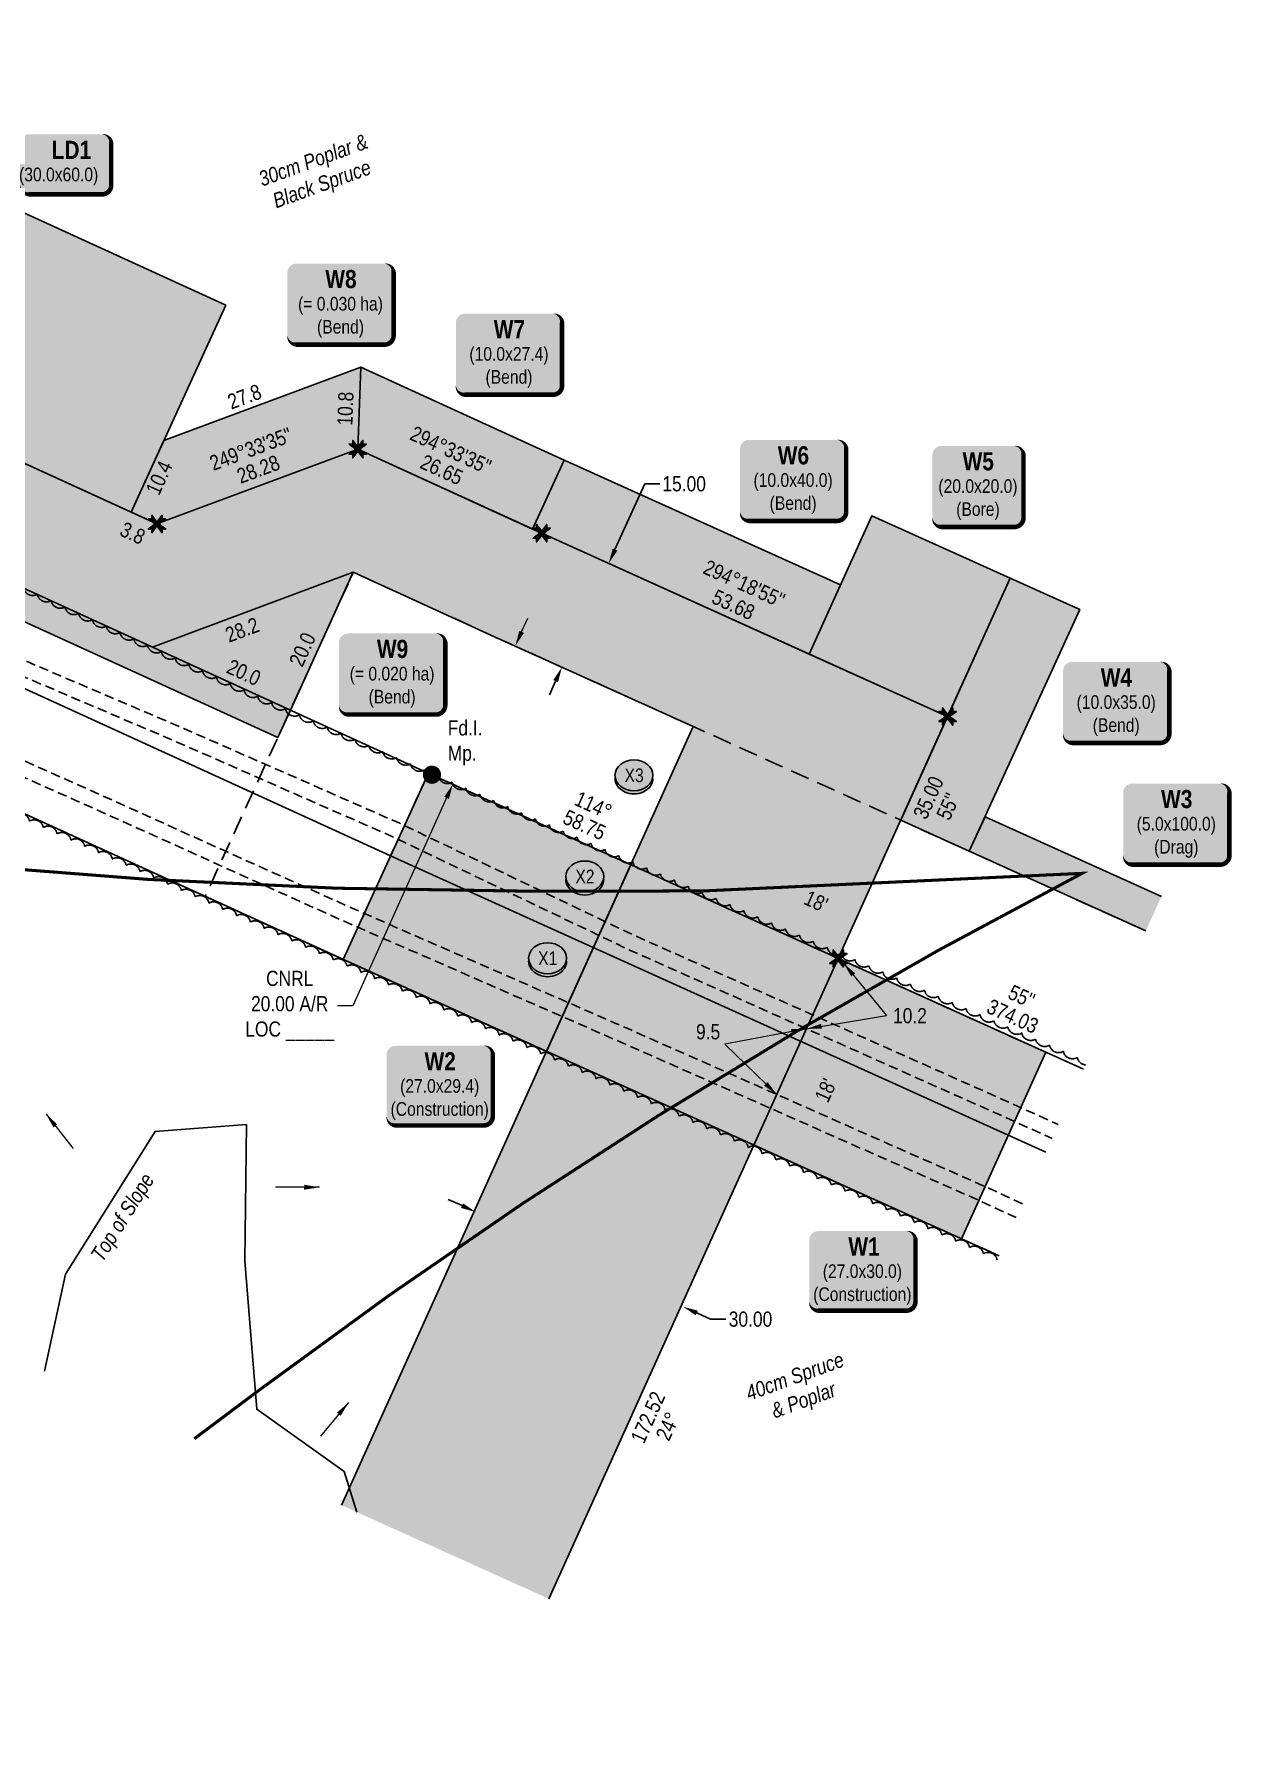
# Model space of a CAD drawing. Extents: x 333858 to 342713, y 6154085 to 6163590.
# Drawn here: x 336603 to 337392, y 6154142 to 6155271 of the extents above; entities that cross this region are included whole.
import ezdxf
from ezdxf.enums import TextEntityAlignment as Align

# ---------------------------------------------------------------- set-up
doc = ezdxf.new("R2010")
doc.units = 0
doc.header["$LTSCALE"] = 5
doc.header["$PDSIZE"] = 0.5
for name, pattern in [('0', [1, 1, 0]), ('DASHDOT2', [12.7, 6.35, -3.175, 0, -3.175]), ('foc-ACCESSROAD', [3.75, 2.5, -1.25]), ('UG_PIPE', [1.875, 1.25, -0.625])]:
    doc.linetypes.add(name, pattern=pattern)
doc.layers.get('Defpoints').update_dxf_attribs({"color": 9})
for name, color, linetype in [('AS-PIPE-UG', 44, 'UG_PIPE'), ('AS-WILDLIFE', 131, 'DASHDOT2'), ('C-AR', 13, 'foc-ACCESSROAD'), ('C-WS', 13, 'foc-ACCESSROAD'), ('F-RW', 190, 'Continuous'), ('L-BD', 7, 'Continuous'), ('L-BD1', 253, 'Continuous'), ('L-MON', 1, 'Continuous'), ('P-CROSSINGS', 250, 'Continuous'), ('P-PROPOSED', 10, 'Continuous'), ('P-PROPOSED-H', 21, 'Continuous'), ('P-TEMP-BLOCKS', 250, 'Continuous'), ('P-TEMP-BLUE', 146, 'Continuous'), ('P-TEMP-BLUE-T', 146, 'Continuous'), ('P-TXT', 4, 'Continuous'), ('P-WORKAREA', 113, 'Continuous'), ('P-WORKAREA-H', 111, 'Continuous'), ('T-BUSH', 110, '0'), ('T-BUSH-T', 110, 'Continuous'), ('T-SLOPE', 48, 'Continuous')]:
    doc.layers.add(name, color=color, linetype=linetype)
for name, color, linetype, lineweight in [('C-AR-T', 13, 'Continuous', 9), ('T-TEXT', 48, 'Continuous', 18), ('T-TIE-T', 201, 'Continuous', 18)]:
    doc.layers.add(name, color=color, linetype=linetype, lineweight=lineweight)
doc.layers.add('P-TEMP-BLUE-H', color=7, linetype='Continuous', true_color=0x99e6ff)
doc.styles.add('80', font='ARIALN.TTF', dxfattribs={"height": 10})
doc.styles.add('80CG', font='ARIALN.TTF', dxfattribs={"height": 10})
doc.styles.add('80L', font='ARIALN.TTF', dxfattribs={"height": 10})
doc.styles.add('80LS', font='ARIALNI.TTF', dxfattribs={"height": 10})
doc.styles.add('BOLD', font='ARIALNB.TTF')
doc.styles.add('Crossing', font='ARIALN.TTF', dxfattribs={"height": 10})
doc.styles.get("Standard").update_dxf_attribs({"font": 'ARIALN.TTF'})
doc.dimstyles.new('Compass 5 000', dxfattribs={"dimscale": 5, "dimtxt": 9, "dimasz": 2, "dimexe": 0.2, "dimexo": 0.0625, "dimgap": 0.5, "dimtad": 0, "dimtih": 1, "dimtoh": 1, "dimzin": 0, "dimdsep": 46, "dimtxsty": '80CG', "dimcen": 0.1, "dimse1": 1, "dimse2": 1, "dimclrd": 256, "dimclrt": 256, "dimaunit": 1, "dimadec": 4, "dimazin": 0, "dimtfac": 0.06, "dimtofl": 0, "dimtmove": 0, "dimatfit": 1, "dimfxl": 0.2, "dimtolj": 1, "dimtzin": 0, "dimlwd": -1, "dimarcsym": 0})

# ---------------------------------------------------------------- blocks, each defined once
blk = doc.blocks.new('*U492')
at = {"true_color": 0x99e6ff}
h = blk.add_hatch(color=141, dxfattribs=at)
edge = h.paths.add_edge_path()
edge.add_line((-29, -34.9), (29, -34.9))
edge.add_arc((29, -28.9), 6, 270, 360)
edge.add_line((35, -28.9), (35, 12.5))
edge.add_arc((29, 12.5), 6, 0, 90)
edge.add_line((29, 18.5), (-29, 18.5))
edge.add_arc((-29, 12.5), 6, 90, 180)
edge.add_line((-35, 12.5), (-35, -28.9))
edge.add_arc((-29, -28.9), 6, 180, 270)
at = {"color": 250, "flags": 128}
blk.add_lwpolyline([(-29, -34.9, 3, 3, 0), (29, -34.9, 3, 3, 0.414214), (35, -28.9, 3, 3, 0), (35, 12.5, 3, 0, 0.414214), (29, 18.5, 0, 0, 0), (-29, 18.5, 0, 0, 0.414214), (-35, 12.5, 0, 0, 0), (-35, -28.9, 0, 3, 0.414214)], format="xyseb", close=True, dxfattribs=at)
at = {"flags": 128}
blk.add_lwpolyline([(-24.2, -18.7, 0, 7.5, 0), (0, 0, 0, 0, 0)], format="xyseb", dxfattribs=at)
at = {"color": 250}
for tag, p, height, style in [('TEMP_AREA_W1_001', (-9.2, 2.2), 12, 'BOLD'), ('ENTER_TEXT_001', (-30.7, -12.5), 9, '80')]:
    blk.add_attdef(tag, p, '', height=height, dxfattribs=dict(at, style=style))
blk = doc.blocks.new('*U493')
at = {"true_color": 0x99e6ff}
h = blk.add_hatch(color=141, dxfattribs=at)
edge = h.paths.add_edge_path()
edge.add_line((-24, -34.9), (24, -34.9))
edge.add_arc((24, -28.9), 6, 270, 360)
edge.add_line((30, -28.9), (30, 12.5))
edge.add_arc((24, 12.5), 6, 0, 90)
edge.add_line((24, 18.5), (-24, 18.5))
edge.add_arc((-24, 12.5), 6, 90, 180)
edge.add_line((-30, 12.5), (-30, -28.9))
edge.add_arc((-24, -28.9), 6, 180, 270)
at = {"color": 250, "flags": 128}
blk.add_lwpolyline([(-24, -34.9, 3, 3, 0), (24, -34.9, 3, 3, 0.414214), (30, -28.9, 3, 3, 0), (30, 12.5, 3, 0, 0.414214), (24, 18.5, 0, 0, 0), (-24, 18.5, 0, 0, 0.414214), (-30, 12.5, 0, 0, 0), (-30, -28.9, 0, 3, 0.414214)], format="xyseb", close=True, dxfattribs=at)
at = {"flags": 128}
blk.add_lwpolyline([(-24.2, -18.7, 0, 7.5, 0), (0, 0, 0, 0, 0)], format="xyseb", dxfattribs=at)
at = {"color": 250}
for tag, p, height, style in [('TEMP_AREA_W1_001', (-9.2, 2.2), 12, 'BOLD'), ('ENTER_TEXT_001', (-30.7, -12.5), 9, '80')]:
    blk.add_attdef(tag, p, '', height=height, dxfattribs=dict(at, style=style))
blk = doc.blocks.new('*U500')
at = {"true_color": 0x99e6ff}
h = blk.add_hatch(color=141, dxfattribs=at)
edge = h.paths.add_edge_path()
edge.add_line((-24, -21.1), (24, -21.1))
edge.add_arc((24, -15.1), 6, 270, 360)
edge.add_line((30, -15.1), (30, 12.5))
edge.add_arc((24, 12.5), 6, 0, 90)
edge.add_line((24, 18.5), (-24, 18.5))
edge.add_arc((-24, 12.5), 6, 90, 180)
edge.add_line((-30, 12.5), (-30, -15.1))
edge.add_arc((-24, -15.1), 6, 180, 270)
at = {"color": 250, "flags": 128}
blk.add_lwpolyline([(-24, -21.1, 3, 3, 0), (24, -21.1, 3, 3, 0.414214), (30, -15.1, 3, 3, 0), (30, 12.5, 3, 0, 0.414214), (24, 18.5, 0, 0, 0), (-24, 18.5, 0, 0, 0.414214), (-30, 12.5, 0, 0, 0), (-30, -15.1, 0, 3, 0.414214)], format="xyseb", close=True, dxfattribs=at)
at = {"flags": 128}
blk.add_lwpolyline([(-24.2, -18.7, 0, 7.5, 0), (0, 0, 0, 0, 0)], format="xyseb", dxfattribs=at)
at = {"color": 250}
for tag, p, height, style in [('TEMP_AREA_W1_001', (-9.2, 2.2), 12, 'BOLD'), ('ENTER_TEXT_001', (-30.7, -12.5), 9, '80')]:
    blk.add_attdef(tag, p, '', height=height, dxfattribs=dict(at, style=style))
blk = doc.blocks.new('*D522')
at = {"layer": 'C-AR-T', "transparency": 16777216}
for p, q in [((336924, 6154877.7), (336928.2, 6154886.8)), ((336874.6, 6154768.3), (336812.8, 6154631.3)), ((336812.8, 6154631.3), (336802.8, 6154631.3))]:
    blk.add_line(p, q, dxfattribs=at)
for points in [[(336922.5, 6154878.3), (336925.6, 6154877), (336919.9, 6154868.5)], [(336873.1, 6154769), (336876.2, 6154767.6), (336878.8, 6154777.4)]]:
    blk.add_solid(points, dxfattribs=at)
at = {"layer": 'Defpoints', "color": 0, "transparency": 16777216}
for p in [(336919.9, 6154868.5), (337031.7, 6154818), (336990.6, 6154726.9)]:
    blk.add_point(p, dxfattribs=at)
at = {"layer": 'C-AR-T', "transparency": 16777216, "insert": (336771.3, 6154631.3), "char_height": 10, "attachment_point": 5, "style": '80CG'}
blk.add_mtext('\\A1;CNRL\\P20.00 A/R\\PLOC _____', dxfattribs=at)
blk = doc.blocks.new('TEMP')
h = blk.add_hatch(color=255)
h.dxf.hatch_style = 1
h.paths.add_polyline_path([(0, 0.25), (-0.67, 1.15), (-0.67, 0.67), (-1.15, 0.67), (-0.25, 0), (-1.15, -0.67), (-0.67, -0.67), (-0.67, -1.15), (0, -0.25), (0.67, -1.15), (0.67, -0.67), (1.15, -0.67), (0.25, 0), (1.15, 0.67), (0.67, 0.67), (0.67, 1.15)])
h.paths.add_polyline_path([(0.57, 0.85), (0.57, 0.57), (0.85, 0.57), (0.08, 0), (0.85, -0.57), (0.57, -0.57), (0.57, -0.85), (0, -0.08), (-0.57, -0.85), (-0.57, -0.57), (-0.85, -0.57), (-0.08, 0), (-0.85, 0.57), (-0.57, 0.57), (-0.57, 0.85), (0, 0.08)], flags=16)
h = blk.add_hatch(color=1)
h.dxf.hatch_style = 1
h.paths.add_polyline_path([(0, 0.08), (-0.57, 0.85), (-0.57, 0.57), (-0.85, 0.57), (-0.08, 0), (-0.85, -0.57), (-0.57, -0.57), (-0.57, -0.85), (0, -0.08), (0.57, -0.85), (0.57, -0.57), (0.85, -0.57), (0.08, 0), (0.85, 0.57), (0.57, 0.57), (0.57, 0.85)])
at = {"color": 1}
for p, q in [((-0.08, 0), (0.08, 0)), ((0, 0.08), (0, -0.08))]:
    blk.add_line(p, q, dxfattribs=at)
at = {"color": 255, "flags": 128}
blk.add_lwpolyline([(-0.25, 0), (-1.15, 0.67), (-0.67, 0.67), (-0.67, 1.15), (0, 0.25), (0.67, 1.15), (0.67, 0.67), (1.15, 0.67), (0.25, 0), (1.15, -0.67), (0.67, -0.67), (0.67, -1.15), (0, -0.25), (-0.67, -1.15), (-0.67, -0.67), (-1.15, -0.67)], close=True, dxfattribs=at)
at = {"color": 1, "flags": 128}
blk.add_lwpolyline([(-0.08, 0), (-0.85, 0.57), (-0.57, 0.57), (-0.57, 0.85), (0, 0.08), (0.57, 0.85), (0.57, 0.57), (0.85, 0.57), (0.08, 0), (0.85, -0.57), (0.57, -0.57), (0.57, -0.85), (0, -0.08), (-0.57, -0.85), (-0.57, -0.57), (-0.85, -0.57)], close=True, dxfattribs=at)
blk = doc.blocks.new('fdia')
at = {"color": 255, "const_width": 1}
blk.add_lwpolyline([(-0.5, 0, 1), (0.5, 0, 1)], format="xyb", close=True, dxfattribs=at)
blk = doc.blocks.new('Fdiaa')
blk.add_blockref('fdia', (0, 0))
blk = doc.blocks.new('fdib')
at = {"color": 1, "const_width": 1.6}
blk.add_lwpolyline([(-0.4, 0, 1), (0.4, 0, 1)], format="xyb", close=True, dxfattribs=at)
at = {"color": 1}
blk.add_circle((0, 0), 0.8, dxfattribs=at)
blk = doc.blocks.new('Fdibb')
blk.add_blockref('fdib', (0, 0))
blk = doc.blocks.new('fdicc')
for name in ['Fdibb', 'Fdiaa']:
    blk.add_blockref(name, (0, 0))
blk = doc.blocks.new('FDI')
blk.add_blockref('fdicc', (0, 0))
blk = doc.blocks.new('*D523')
at = {"layer": 'Defpoints', "color": 0, "transparency": 16777216}
for p in [(337030.3, 6154433.2), (336760.8, 6154204.3), (336897.2, 6154142)]:
    blk.add_point(p, dxfattribs=at)
at = {"layer": 'P-TXT', "transparency": 16777216}
for p, q in [((336884.8, 6154499.7), (336875.7, 6154503.8)), ((337039.4, 6154429), (337048.5, 6154424.9)), ((337048.5, 6154424.9), (337058.5, 6154424.9))]:
    blk.add_line(p, q, dxfattribs=at)
for points in [[(336885.5, 6154501.2), (336884.1, 6154498.2), (336893.9, 6154495.5)], [(337040.1, 6154430.5), (337038.7, 6154427.5), (337030.3, 6154433.2)]]:
    blk.add_solid(points, dxfattribs=at)
at = {"layer": 'P-TXT', "transparency": 16777216, "insert": (337074.8, 6154424.9), "char_height": 10, "attachment_point": 5, "style": '80CG', "bg_fill": 3, "box_fill_scale": 1.1, "bg_fill_color": 256, "bg_fill_true_color": 13158600, "bg_fill_transparency": 0}
blk.add_mtext('\\A1;30.00', dxfattribs=at)
blk = doc.blocks.new('xing2')
h = blk.add_hatch(color=50)
h.dxf.hatch_style = 1
edge = h.paths.add_edge_path()
edge.add_ellipse((0, 0), major_axis=(-12.5, 0), ratio=0.816297, start_angle=0, end_angle=360)
h = blk.add_hatch(color=250)
h.dxf.hatch_style = 1
edge = h.paths.add_edge_path()
edge.add_ellipse((0, -2), major_axis=(-12.5, 0), ratio=0.816297, start_angle=0, end_angle=180)
edge.add_line((12.5, -2), (12.5, 0))
edge.add_ellipse((0, 0), major_axis=(-12.5, 0), ratio=0.816297, start_angle=0, end_angle=180, ccw=False)
edge.add_line((-12.5, 0), (-12.5, -2))
at = {"color": 250}
blk.add_ellipse((0, 0), major_axis=(-12.5, 0), ratio=0.816297, dxfattribs=at)
blk.add_ellipse((0, -2), major_axis=(-12.5, 0), ratio=0.816297, start_param=0, end_param=3.141593, dxfattribs=at)
at = {"color": 250, "style": 'Crossing'}
blk.add_attdef('CROSSING', text='', height=9, dxfattribs=at).set_placement((0.1, 0), align=Align.MIDDLE_CENTER)
at = {"color": 250, "style": 'Crossing', "flags": 1}
for tag, p in [('OWNER', (0.1, -12.5)), ('DESCRIPTION', (0.1, -25.8)), ('LOCATION', (0.1, -39.3)), ('DWG_REF', (0.1, -52.8))]:
    blk.add_attdef(tag, text='', height=9, dxfattribs=at).set_placement(p, align=Align.MIDDLE_CENTER)
blk = doc.blocks.new('*D645')
at = {"layer": 'Defpoints', "color": 0, "transparency": 16777216}
for p in [(336962.1, 6154931.5), (336981.4, 6154922.8), (336931.2, 6154863.2)]:
    blk.add_point(p, dxfattribs=at)
at = {"layer": 'P-TXT', "transparency": 16777216}
for p, q in [((336985.5, 6154931.9), (337005.1, 6154975.2)), ((337005.1, 6154975.2), (337015.1, 6154975.2)), ((336946.4, 6154845.3), (336942.3, 6154836.2))]:
    blk.add_line(p, q, dxfattribs=at)
for points in [[(336984, 6154932.6), (336987.1, 6154931.2), (336981.4, 6154922.8)], [(336944.9, 6154846), (336948, 6154844.6), (336950.6, 6154854.4)]]:
    blk.add_solid(points, dxfattribs=at)
at = {"layer": 'P-TXT', "transparency": 16777216, "insert": (337031.1, 6154975.2), "char_height": 10, "attachment_point": 5, "style": '80CG', "bg_fill": 3, "box_fill_scale": 1.1, "bg_fill_color": 256, "bg_fill_true_color": 13158600, "bg_fill_transparency": 0}
blk.add_mtext('\\A1;15.00', dxfattribs=at)
blk = doc.blocks.new('*U646')
h = blk.add_hatch(color=111)
edge = h.paths.add_edge_path()
edge.add_line((-29, -34), (29, -34))
edge.add_arc((29, -28), 6, 270, 360)
edge.add_line((35, -28), (35, 12.5))
edge.add_arc((29, 12.5), 6, 0, 90)
edge.add_line((29, 18.5), (-29, 18.5))
edge.add_arc((-29, 12.5), 6, 90, 180)
edge.add_line((-35, 12.5), (-35, -28))
edge.add_arc((-29, -28), 6, 180, 270)
at = {"color": 250, "flags": 128}
blk.add_lwpolyline([(-29, -34, 3, 3, 0), (29, -34, 3, 3, 0.414214), (35, -28, 3, 3, 0), (35, 12.5, 3, 0, 0.414214), (29, 18.5, 0, 0, 0), (-29, 18.5, 0, 0, 0.414214), (-35, 12.5, 0, 0, 0), (-35, -28, 0, 3, 0.414214)], format="xyseb", close=True, dxfattribs=at)
at = {"flags": 128}
blk.add_lwpolyline([(16.3, 2.8, 0, 7.5, 0), (0, 0, 0, 0, 0)], format="xyseb", dxfattribs=at)
at = {"color": 250}
for tag, p, height, style in [('TEMP_AREA_W1_001', (-9.2, 2.2), 12, 'BOLD'), ('ENTER_TEXT_001', (-30.7, -12.5), 9, '80')]:
    blk.add_attdef(tag, p, '', height=height, dxfattribs=dict(at, style=style))

msp = doc.modelspace()

# ---------------------------------------------------------------- hatches: boundary and pattern name
at = {"layer": 'P-PROPOSED-H'}
h = msp.add_hatch(color=256, dxfattribs=at)
h.dxf.hatch_style = 1
h.paths.add_polyline_path([(336941.996, 6154240.671), (337204.632, 6154821.94), (336937.292, 6154942.706), (336816.115, 6154998.077), (336683.876, 6154948.787), (336279.256, 6155133.691), (336023.215, 6155271.363), (335987.704, 6155205.319), (336245.887, 6155066.496), (336589.854, 6154909.309), (336680.961, 6154867.675), (336813.201, 6154916.966), (336906.274, 6154874.436), (337037.084, 6154815.346), (336805.328, 6154302.422)])
at = {"layer": 'P-TEMP-BLUE-H'}
h = msp.add_hatch(color=256, dxfattribs=at)
h.dxf.hatch_style = 1
h.paths.add_polyline_path([(336729.167, 6155092.978), (336456.362, 6155217.644), (336394.028, 6155081.242), (336666.834, 6154956.575)])
h = msp.add_hatch(color=256, dxfattribs=at)
h.dxf.hatch_style = 1
h.paths.add_polyline_path([(336688.43, 6155003.834), (336666.834, 6154956.575), (336683.877, 6154948.787), (336816.115, 6154998.077), (336818.058, 6155052.151)])
h = msp.add_hatch(color=256, dxfattribs=at)
h.dxf.hatch_style = 1
h.paths.add_polyline_path([(336816.115, 6154998.077), (336931.298, 6154945.445), (336952.075, 6154990.913), (336818.058, 6155052.151)])
h = msp.add_hatch(color=256, dxfattribs=at)
h.dxf.hatch_style = 1
h.paths.add_polyline_path([(337113.517, 6154863.1), (336937.292, 6154942.706), (336931.298, 6154945.445), (336952.075, 6154990.913), (336958.017, 6154988.198), (337134.096, 6154908.657)])
h = msp.add_hatch(color=256, dxfattribs=at)
h.dxf.hatch_style = 1
h.paths.add_polyline_path([(337204.632, 6154821.94), (337113.517, 6154863.1), (337154.676, 6154954.215), (337245.791, 6154913.055)])
h = msp.add_hatch(color=256, dxfattribs=at)
h.dxf.hatch_style = 1
h.paths.add_polyline_path([(336813.201, 6154916.966), (336771.724, 6154826.198), (336680.961, 6154867.675)])
h = msp.add_hatch(color=256, dxfattribs=at)
h.dxf.hatch_style = 1
h.paths.add_polyline_path([(337173.756, 6154753.606), (337245.791, 6154913.055), (337291.654, 6154892.337), (337218.926, 6154733.202)])
h = msp.add_hatch(color=256, dxfattribs=at)
h.dxf.hatch_style = 1
h.paths.add_polyline_path([(337335.182, 6154680.685), (337345.471, 6154703.464), (337229.315, 6154755.936), (337218.926, 6154733.202)])
at = {"layer": 'P-WORKAREA-H'}
h = msp.add_hatch(color=256, dxfattribs=at)
h.dxf.hatch_style = 1
h.paths.add_polyline_path([(336060.692, 6155151.126), (336052.381, 6155132.939), (336763.414, 6154808.011), (336771.724, 6154826.198)])
h = msp.add_hatch(color=256, dxfattribs=at)
h.dxf.hatch_style = 1
h.paths.add_polyline_path([(336862.626, 6154784.571), (336864.961, 6154783.504), (336995.889, 6154724.172), (336940.378, 6154601.316), (336806.529, 6154661.807)])
h = msp.add_hatch(color=256, dxfattribs=at)
h.dxf.hatch_style = 1
h.paths.add_polyline_path([(337077.046, 6154539.565), (337213.713, 6154477.815), (337269.289, 6154600.815), (337132.621, 6154662.566)])

# ---------------------------------------------------------------- linework, layer by layer
at = {"layer": 'AS-PIPE-UG', "flags": 128}
for points in [[(335959.367, 6155152.609), (336079.717, 6155095.06), (336362.355, 6154961.398), (336523.21, 6154890.165), (336702.082, 6154813.836), (336843.758, 6154751.575), (336997.83, 6154677.884), (337246.531, 6154567.134), (337277.538, 6154553.079)], [(335954.628, 6155143.793), (336075.423, 6155086.031), (336358.193, 6154952.306), (336519.223, 6154880.996), (336698.108, 6154804.661), (336839.588, 6154742.486), (336993.638, 6154668.806), (337242.463, 6154558.001), (337273.422, 6154543.968)], [(337253.977, 6154500.924), (337228.093, 6154512.811), (336993.505, 6154616.541), (336808.308, 6154697.461), (336642.618, 6154772.166), (336494.533, 6154838.006), (336249.628, 6154947.141), (336042.158, 6155045.471)], [(337249.861, 6154491.812), (337223.985, 6154503.696), (336989.482, 6154607.388), (336804.252, 6154688.323), (336638.533, 6154763.041), (336490.472, 6154828.87), (336245.452, 6154938.056), (336037.876, 6155036.436)]]:
    msp.add_lwpolyline(points, dxfattribs=at)
at = {"layer": 'AS-WILDLIFE', "const_width": 2, "flags": 128}
msp.add_lwpolyline([(336708.49, 6154346.176), (336750.316, 6154377.548), (336836.742, 6154440.594), (336924.882, 6154501.221), (337014.67, 6154559.381), (337106.036, 6154615.03), (337198.909, 6154668.124), (337293.219, 6154718.623), (337046.314, 6154707.143), (337001.899, 6154706.894), (336926.991, 6154706.889), (336802.474, 6154708.822), (336678.078, 6154714.632), (336553.923, 6154724.313), (336430.13, 6154737.857), (336306.819, 6154755.249), (336184.109, 6154776.473), (336062.12, 6154801.509), (335940.97, 6154830.332), (335820.777, 6154862.914), (335806.052, 6154867.402)], dxfattribs=at)
at = {"layer": 'C-AR', "flags": 128}
msp.add_lwpolyline([(337335.182, 6154680.685), (336906.274, 6154874.436), (336813.201, 6154916.966), (336715.627, 6154703.435), (336806.561, 6154661.879), (336862.659, 6154784.643), (336862.659, 6154784.643), (337294.026, 6154589.579)], dxfattribs=at)
at = {"layer": 'C-WS', "flags": 128}
msp.add_lwpolyline([(337238.515, 6154466.695), (336809.155, 6154660.694), (336177.17, 6154949.499), (336039.588, 6154648.408)], dxfattribs=at)
at = {"layer": 'F-RW', "flags": 128}
for points in [[(337294.081, 6154589.7), (336864.993, 6154783.576), (335978.709, 6155188.591)], [(335950.246, 6155135.643), (336840.176, 6154728.962), (337269.385, 6154535.031)]]:
    msp.add_lwpolyline(points, dxfattribs=at)
at = {"layer": 'F-RW'}
for points in [[(335950.246, 6155135.643), (336840.176, 6154728.962), (337269.385, 6154535.031)], [(337238.515, 6154466.695), (336809.155, 6154660.694), (335914.668, 6155069.457)]]:
    msp.add_lwpolyline(points, dxfattribs=at)
at = {"layer": 'P-PROPOSED', "flags": 128}
for points in [[(336941.996, 6154240.671), (337204.632, 6154821.94), (336937.292, 6154942.706), (336816.115, 6154998.077), (336683.876, 6154948.787), (336279.256, 6155133.691), (336023.215, 6155271.363)], [(335987.704, 6155205.319), (336245.887, 6155066.496), (336589.854, 6154909.309), (336680.961, 6154867.675), (336813.201, 6154916.966), (336906.274, 6154874.436), (337037.084, 6154815.346), (336805.328, 6154302.422)]]:
    msp.add_lwpolyline(points, dxfattribs=at)
at = {"layer": 'P-TEMP-BLUE', "flags": 128}
for points in [[(336729.167, 6155092.978), (336456.362, 6155217.644), (336394.028, 6155081.242), (336666.834, 6154956.575)], [(336688.43, 6155003.834), (336666.834, 6154956.575), (336683.877, 6154948.787), (336816.115, 6154998.077), (336818.058, 6155052.151), (336688.43, 6155003.834)], [(336818.058, 6155052.151), (336952.075, 6154990.913), (336931.298, 6154945.445), (336816.115, 6154998.077)], [(337113.517, 6154863.1), (336937.292, 6154942.706), (336931.298, 6154945.445), (336952.075, 6154990.913), (336958.017, 6154988.198), (337134.096, 6154908.657)], [(337204.632, 6154821.94), (337113.517, 6154863.1), (337154.676, 6154954.215), (337245.791, 6154913.055)], [(337173.756, 6154753.606), (337245.791, 6154913.055), (337291.654, 6154892.337), (337218.926, 6154733.202)]]:
    msp.add_lwpolyline(points, close=True, dxfattribs=at)
for points in [[(336813.201, 6154916.966), (336771.724, 6154826.198), (336680.961, 6154867.675), (336813.201, 6154916.966)], [(337345.471, 6154703.464), (337229.315, 6154755.936), (337218.926, 6154733.202), (337335.182, 6154680.685)]]:
    msp.add_lwpolyline(points, dxfattribs=at)
at = {"layer": 'P-WORKAREA', "flags": 128}
for points in [[(336060.692, 6155151.126), (336052.381, 6155132.939), (336763.414, 6154808.011), (336771.724, 6154826.198)], [(336862.626, 6154784.571), (336864.961, 6154783.504), (336995.889, 6154724.172), (336940.378, 6154601.316), (336806.529, 6154661.807)], [(337077.046, 6154539.565), (337213.713, 6154477.815), (337269.289, 6154600.815), (337132.621, 6154662.566), (337077.046, 6154539.565)]]:
    msp.add_lwpolyline(points, close=True, dxfattribs=at)
at = {"layer": 'T-BUSH', "flags": 128}
for points in [[(337295.337, 6154592.481, -0.32690206), (337290.024, 6154597.354, -0.52056705), (337280.872, 6154601.379, -0.52056705), (337271.72, 6154605.404, -0.52056705), (337262.568, 6154609.429, -0.52056705), (337253.416, 6154613.454, -0.52056705), (337244.263, 6154617.478, -0.52056705), (337235.111, 6154621.503, -0.52056705), (337225.959, 6154625.528, -0.52056705), (337216.807, 6154629.553, -0.52056705), (337207.656, 6154633.58, -0.52056705), (337198.507, 6154637.611, -0.52056705), (337189.357, 6154641.642, -0.52056705), (337180.208, 6154645.673, -0.52056705), (337171.058, 6154649.704, -0.52056705), (337161.909, 6154653.735, -0.52056705), (337152.76, 6154657.766, -0.52056705), (337143.61, 6154661.798, -0.52056705), (337134.461, 6154665.829, -0.52056705), (337125.312, 6154669.86, -0.52056705), (337116.162, 6154673.891, -0.52056705), (337107.013, 6154677.922, -0.52056705), (337097.863, 6154681.953, -0.52056705), (337088.714, 6154685.984, -0.52056705), (337079.565, 6154690.015, -0.52056705), (337070.415, 6154694.046, -0.52056705), (337061.266, 6154698.077, -0.52056705), (337052.117, 6154702.108, -0.52056705), (337042.967, 6154706.139, -0.52056705), (337033.818, 6154710.171, -0.52056705), (337024.669, 6154714.202, -0.52056705), (337015.519, 6154718.233, -0.52056705), (337006.37, 6154722.264, -0.52056705), (336997.22, 6154726.295, -0.52056705), (336988.071, 6154730.326, -0.52056705), (336978.922, 6154734.357, -0.52056705), (336969.772, 6154738.388, -0.52056705), (336960.623, 6154742.419, -0.52056705), (336951.474, 6154746.45, -0.52056705), (336942.324, 6154750.481, -0.52056705), (336933.175, 6154754.513, -0.52056705), (336924.025, 6154758.544, -0.52056705), (336914.876, 6154762.575, -0.52056705), (336905.727, 6154766.606, -0.52056705), (336896.577, 6154770.637, -0.52056705), (336887.428, 6154774.668, -0.52056705), (336878.279, 6154778.699, -0.52056705), (336869.129, 6154782.73, -0.52056705), (336859.98, 6154786.761, -0.52056705), (336850.831, 6154790.792, -0.52056705), (336841.681, 6154794.823, -0.52056705), (336832.532, 6154798.854, -0.52056705), (336823.382, 6154802.886, -0.52056705), (336814.233, 6154806.917, -0.52056705), (336805.084, 6154810.948, -0.52056705), (336795.934, 6154814.979, -0.52056705), (336786.785, 6154819.01, -0.52056705), (336777.636, 6154823.041, -0.52056705), (336768.486, 6154827.072, -0.52056705), (336759.337, 6154831.103, -0.52056705), (336750.25, 6154835.272, -0.52056705), (336741.176, 6154839.472, -0.52056705), (336732.103, 6154843.671, -0.52056705), (336723.03, 6154847.871, -0.52056705), (336713.957, 6154852.071, -0.52056705), (336704.884, 6154856.27, -0.52056705), (336695.81, 6154860.47, -0.52056705), (336686.737, 6154864.67, -0.52056705), (336677.664, 6154868.87, -0.52056705), (336668.591, 6154873.069, -0.52056705), (336659.518, 6154877.269, -0.52056705), (336650.444, 6154881.469, -0.52056705), (336641.371, 6154885.668, -0.52056705), (336632.298, 6154889.868, -0.52056705), (336623.225, 6154894.068, -0.52056705), (336614.152, 6154898.268, -0.52056705), (336605.078, 6154902.467, -0.52056705), (336596.005, 6154906.667, -0.52056705), (336586.932, 6154910.867, -0.52056705), (336577.859, 6154915.066, -0.52056705), (336568.786, 6154919.266, -0.52056705), (336559.712, 6154923.466, -0.52056705), (336550.639, 6154927.666, -0.52056705), (336541.566, 6154931.865, -0.52056705), (336532.493, 6154936.065, -0.52056705), (336523.42, 6154940.265, -0.52056705), (336514.346, 6154944.464, -0.52056705), (336505.273, 6154948.664, -0.52056705), (336496.2, 6154952.864, -0.52056705), (336487.127, 6154957.064, -0.52056705), (336478.054, 6154961.263, -0.52056705), (336468.98, 6154965.463, -0.52056705), (336459.907, 6154969.663, -0.52056705), (336450.834, 6154973.862, -0.52056705), (336441.761, 6154978.062, -0.52056705), (336432.687, 6154982.262, -0.52056705), (336423.614, 6154986.462, -0.52056705), (336414.541, 6154990.661, -0.52056705), (336405.468, 6154994.861, -0.52056705), (336396.395, 6154999.061, -0.52056705), (336387.321, 6155003.26, -0.52056705), (336378.248, 6155007.46, -0.52056705), (336369.175, 6155011.66, -0.52056705), (336360.102, 6155015.86, -0.52056705), (336351.029, 6155020.059, -0.52056705), (336341.955, 6155024.259, -0.52056705), (336332.882, 6155028.459, -0.52056705), (336323.809, 6155032.658, -0.52056705), (336314.736, 6155036.858, -0.52056705), (336305.663, 6155041.058, -0.52056705), (336296.589, 6155045.258, -0.52056705), (336287.516, 6155049.457, -0.52056705), (336278.443, 6155053.657, -0.52056705), (336269.37, 6155057.857, -0.52056705), (336260.297, 6155062.056, -0.52056705), (336251.223, 6155066.256, -0.52056705), (336242.15, 6155070.456, -0.52056705), (336233.077, 6155074.655, -0.52056705), (336224.004, 6155078.855, -0.52056705), (336214.931, 6155083.055, -0.52056705), (336205.857, 6155087.255, -0.52056705), (336196.784, 6155091.454, -0.52056705), (336187.762, 6155095.679, -0.52056705), (336190.058, 6155105.41, -0.52056705), (336192.354, 6155115.141, -0.52056705), (336194.649, 6155124.872, -0.52056705), (336196.945, 6155134.603, -0.52056705), (336199.241, 6155144.334, -0.52056705), (336201.537, 6155154.064, -0.52056705), (336203.832, 6155163.795, -0.52056705), (336206.128, 6155173.526, -0.52056705), (336208.424, 6155183.257, -0.52056705), (336210.719, 6155192.988, -0.52056705), (336213.015, 6155202.719, -0.52056705), (336215.311, 6155212.45, -0.52056705), (336214.89, 6155221.538, -0.52056705), (336204.978, 6155222.752, -0.52056705), (336195.039, 6155223.842, -0.52056705), (336185.101, 6155224.931, -0.52056705), (336175.162, 6155226.021, -0.52056705), (336165.224, 6155227.111, -0.52056705), (336155.285, 6155228.201, -0.52056705), (336145.347, 6155229.29, -0.52056705), (336135.408, 6155230.38, -0.52056705), (336125.47, 6155231.47, -0.52056705), (336115.531, 6155232.56, -0.52056705), (336105.593, 6155233.649, -0.52056705), (336095.654, 6155234.739, -0.52056705), (336085.716, 6155235.829, -0.52056705), (336075.778, 6155236.918, -0.52056705), (336065.839, 6155238.008, -0.52056705), (336055.901, 6155239.098, -0.52056705), (336045.962, 6155240.188, -0.52056705), (336036.024, 6155241.277, -0.52056705), (336027.058, 6155239.663, -0.52056705), (336022.445, 6155230.792, -0.52056705), (336017.832, 6155221.922, -0.52056705), (336013.219, 6155213.052, -0.52056705), (336008.606, 6155204.182, -0.52056705), (336003.993, 6155195.311, -0.52056705), (335999.381, 6155186.441, -0.52056705), (335994.768, 6155177.571, -0.52056705), (335990.155, 6155168.701, -0.52056705), (335981.518, 6155171.357, -0.52056705), (335971.578, 6155175.791)], [(337237.28, 6154463.962, 0.52056705), (337228.169, 6154468.078, 0.52056705), (337219.058, 6154472.195, 0.52056705), (337209.947, 6154476.312, 0.52056705), (337200.836, 6154480.429, 0.52056705), (337191.725, 6154484.545, 0.52056705), (337182.613, 6154488.662, 0.52056705), (337173.502, 6154492.779, 0.52056705), (337164.391, 6154496.896, 0.52056705), (337155.28, 6154501.012, 0.52056705), (337146.169, 6154505.129, 0.52056705), (337137.058, 6154509.246, 0.52056705), (337127.946, 6154513.362, 0.52056705), (337118.835, 6154517.479, 0.52056705), (337109.724, 6154521.596, 0.52056705), (337100.613, 6154525.713, 0.52056705), (337091.502, 6154529.829, 0.52056705), (337082.391, 6154533.946, 0.52056705), (337073.279, 6154538.063, 0.52056705), (337064.168, 6154542.179, 0.52056705), (337055.057, 6154546.296, 0.52056705), (337045.946, 6154550.413, 0.52056705), (337036.835, 6154554.53, 0.52056705), (337027.724, 6154558.646, 0.52056705), (337018.612, 6154562.763, 0.52056705), (337009.501, 6154566.88, 0.52056705), (337000.39, 6154570.996, 0.52056705), (336991.279, 6154575.113, 0.52056705), (336982.168, 6154579.23, 0.52056705), (336973.057, 6154583.347, 0.52056705), (336963.946, 6154587.463, 0.52056705), (336954.834, 6154591.58, 0.52056705), (336945.723, 6154595.697, 0.52056705), (336936.612, 6154599.813, 0.52056705), (336927.501, 6154603.93, 0.52056705), (336918.39, 6154608.047, 0.52056705), (336909.279, 6154612.164, 0.52056705), (336900.167, 6154616.28, 0.52056705), (336891.056, 6154620.397, 0.52056705), (336881.945, 6154624.514, 0.52056705), (336872.834, 6154628.631, 0.52056705), (336863.723, 6154632.747, 0.52056705), (336854.612, 6154636.864, 0.52056705), (336845.5, 6154640.981, 0.52056705), (336836.389, 6154645.097, 0.52056705), (336827.278, 6154649.214, 0.52056705), (336818.167, 6154653.331, 0.52056705), (336809.056, 6154657.448, 0.52056705), (336799.96, 6154661.598, 0.52056705), (336790.867, 6154665.754, 0.52056705), (336781.773, 6154669.909, 0.52056705), (336772.68, 6154674.065, 0.52056705), (336763.586, 6154678.22, 0.52056705), (336754.493, 6154682.376, 0.52056705), (336745.399, 6154686.532, 0.52056705), (336736.306, 6154690.687, 0.52056705), (336727.212, 6154694.843, 0.52056705), (336718.118, 6154698.998, 0.52056705), (336709.025, 6154703.154, 0.52056705), (336699.931, 6154707.309, 0.52056705), (336690.838, 6154711.465, 0.52056705), (336681.744, 6154715.62, 0.52056705), (336672.651, 6154719.776, 0.52056705), (336663.557, 6154723.932, 0.52056705), (336654.464, 6154728.087, 0.52056705), (336645.37, 6154732.243, 0.52056705), (336636.277, 6154736.398, 0.52056705), (336627.183, 6154740.554, 0.52056705), (336618.09, 6154744.709, 0.52056705), (336608.996, 6154748.865, 0.52056705), (336599.903, 6154753.021, 0.52056705), (336590.809, 6154757.176, 0.52056705), (336581.716, 6154761.332, 0.52056705), (336572.622, 6154765.487, 0.52056705), (336563.529, 6154769.643, 0.52056705), (336554.435, 6154773.798, 0.52056705), (336545.342, 6154777.954, 0.52056705), (336536.248, 6154782.109, 0.52056705), (336527.155, 6154786.265, 0.52056705), (336518.061, 6154790.421, 0.52056705), (336508.968, 6154794.576, 0.52056705), (336499.874, 6154798.732, 0.52056705), (336490.781, 6154802.887, 0.52056705), (336481.687, 6154807.043, 0.52056705), (336472.594, 6154811.198, 0.52056705), (336463.5, 6154815.354, 0.52056705), (336454.407, 6154819.509, 0.52056705), (336445.313, 6154823.665, 0.52056705), (336436.22, 6154827.821, 0.52056705), (336427.126, 6154831.976, 0.52056705), (336418.033, 6154836.132, 0.52056705), (336408.939, 6154840.287, 0.52056705), (336399.846, 6154844.443, 0.52056705), (336390.752, 6154848.598, 0.52056705), (336381.659, 6154852.754, 0.52056705), (336372.565, 6154856.909, 0.52056705), (336363.472, 6154861.065, 0.52056705), (336354.378, 6154865.221, 0.52056705), (336345.284, 6154869.376, 0.52056705), (336336.191, 6154873.532, 0.52056705), (336327.097, 6154877.687, 0.52056705), (336318.004, 6154881.843, 0.52056705), (336308.91, 6154885.998, 0.52056705), (336299.817, 6154890.154, 0.52056705), (336290.723, 6154894.309, 0.52056705), (336281.63, 6154898.465, 0.52056705), (336272.536, 6154902.621, 0.52056705), (336263.443, 6154906.776, 0.52056705), (336254.349, 6154910.932, 0.52056705), (336245.256, 6154915.087, 0.52056705), (336236.162, 6154919.243, 0.52056705), (336227.069, 6154923.398, 0.52056705), (336217.975, 6154927.554, 0.52056705), (336208.882, 6154931.709, 0.52056705), (336199.788, 6154935.865, 0.52056705), (336190.695, 6154940.021, 0.52056705), (336181.601, 6154944.176, 0.52056705), (336172.508, 6154948.332, 0.52056705), (336163.414, 6154952.487, 0.52056705), (336154.321, 6154956.643, 0.52056705), (336145.227, 6154960.798, 0.52056705), (336136.134, 6154964.954, 0.52056705), (336127.04, 6154969.109, 0.52056705), (336117.947, 6154973.265, 0.52056705), (336108.853, 6154977.421, 0.52056705), (336099.76, 6154981.576, 0.52056705), (336090.666, 6154985.732, 0.52056705), (336081.573, 6154989.887, 0.52056705), (336072.479, 6154994.043, 0.52056705), (336063.386, 6154998.198, 0.52056705), (336054.292, 6155002.354, 0.52056705), (336045.199, 6155006.51, 0.52056705), (336036.105, 6155010.665, 0.52056705), (336027.012, 6155014.821, 0.52056705), (336017.918, 6155018.976, 0.52056705), (336008.825, 6155023.132, 0.52056705), (335999.731, 6155027.287, 0.52056705), (335990.638, 6155031.443, 0.52056705), (335981.544, 6155035.598, 0.52056705), (335972.451, 6155039.754, 0.52056705), (335963.357, 6155043.91, 0.52056705), (335954.263, 6155048.065, 0.52056705), (335945.17, 6155052.221, 0.52056705), (335936.076, 6155056.376, 0.52056705), (335926.983, 6155060.532, 0.52056705), (335913.421, 6155066.729, 0.52056705)]]:
    msp.add_lwpolyline(points, format="xyb", dxfattribs=at)
at = {"layer": 'T-SLOPE', "flags": 128}
msp.add_lwpolyline([(336815.594, 6154297.783), (336807.163, 6154324.536), (336749.548, 6154365.536), (336741.693, 6154463.226), (336742.738, 6154553.141), (336682.578, 6154548.451), (336623.603, 6154454.641), (336609.862, 6154390.74)], dxfattribs=at)

# ---------------------------------------------------------------- block references
at = {"layer": 'L-MON'}
for name, p, xscale, yscale, zscale in [('TEMP', (336816.115, 6154998.077), 4.999015300000043, 4.999015300000043, 25.00000000000024), ('TEMP', (336683.876, 6154948.787), 4.999015300000043, 4.999015300000043, 25.00000000000024), ('TEMP', (337204.632, 6154821.94), 4.999015300000043, 4.999015300000043, 25.00000000000024), ('FDI', (336864.993, 6154783.576), 4.999015300000043, 4.999015300000043, 24.99507650000028), ('TEMP', (337132.621, 6154662.566), 4.99901530000004, 4.99901530000004, 4.99901530000004)]:
    msp.add_blockref(name, p, dxfattribs=dict(at, xscale=xscale, yscale=yscale, zscale=zscale))
at = {"layer": 'P-CROSSINGS', "xscale": 0.99980306, "yscale": 0.99980306, "zscale": 0.99980306}
for p, values in [((336998.04, 6154783.189), {'CROSSING': 'X3'}), ((336965.65, 6154716.54), {'CROSSING': 'X2'}), ((336941.152, 6154662.713), {'CROSSING': 'X1'})]:
    msp.add_blockref('xing2', p, dxfattribs=at).add_auto_attribs(values)
at = {"layer": 'P-TEMP-BLOCKS', "xscale": 0.99980306, "yscale": 0.99980306, "zscale": 0.99980306}
msp.add_blockref('*U500', (336623.727, 6155187.02), dxfattribs=at).add_auto_attribs({'TEMP_AREA_W1_001': 'LD1', 'ENTER_TEXT_001': '(30.0x60.0)'})
at = {"layer": 'P-TEMP-BLOCKS'}
ref = msp.add_blockref('*U492', (336804.753, 6155101.812), dxfattribs=dict(at, xscale=0.99980306, yscale=0.99980306, zscale=0.99980306))
ref.add_attrib('TEMP_AREA_W1_001', 'W8', (336794.728, 6155104.158), dxfattribs={"layer": '0', "color": 250, "height": 11.9976, "style": 'BOLD'})
ref.add_attrib('ENTER_TEXT_001', '(= 0.030 ha)', (336776.816, 6155089.344), dxfattribs={"layer": '0', "color": 250, "height": 8.99823, "style": '80'})
ref.add_attrib('ENTER_TEXT_002', '(Bend)', (336789.288, 6155074.194), dxfattribs={"layer": '0', "color": 250, "height": 8.9982, "style": '80'})
ref = msp.add_blockref('*U492', (336915.711, 6155068.808), dxfattribs=dict(at, xscale=0.99980306, yscale=0.99980306, zscale=0.99980306))
ref.add_attrib('TEMP_AREA_W1_001', 'W7', (336905.69, 6155071.072), dxfattribs={"layer": '0', "color": 250, "height": 11.9976, "style": 'BOLD'})
ref.add_attrib('ENTER_TEXT_001', '(10.0x27.4)', (336889.64, 6155056.34), dxfattribs={"layer": '0', "color": 250, "height": 8.99823, "style": '80'})
ref.add_attrib('ENTER_TEXT_002', '(Bend)', (336900.246, 6155041.189), dxfattribs={"layer": '0', "color": 250, "height": 8.9982, "style": '80'})
ref = msp.add_blockref('*U492', (337102.847, 6154985.669), dxfattribs=dict(at, xscale=0.99980306, yscale=0.99980306, zscale=0.99980306))
ref.add_attrib('TEMP_AREA_W1_001', 'W6', (337092.761, 6154988.015), dxfattribs={"layer": '0', "color": 250, "height": 11.9976, "style": 'BOLD'})
ref.add_attrib('ENTER_TEXT_001', '(10.0x40.0)', (337076.777, 6154973.201), dxfattribs={"layer": '0', "color": 250, "height": 8.99823, "style": '80'})
ref.add_attrib('ENTER_TEXT_002', '(Bend)', (337087.383, 6154958.051), dxfattribs={"layer": '0', "color": 250, "height": 8.9982, "style": '80'})
ref = msp.add_blockref('*U493', (337224.613, 6154981.696), dxfattribs=dict(at, xscale=0.99980306, yscale=0.99980306, zscale=0.99980306))
ref.add_attrib('TEMP_AREA_W1_001', 'W5', (337214.494, 6154984.062), dxfattribs={"layer": '0', "color": 250, "height": 11.9976, "style": 'BOLD'})
ref.add_attrib('ENTER_TEXT_001', '(20.0x20.0)', (337198.543, 6154969.228), dxfattribs={"layer": '0', "color": 250, "height": 8.99823, "style": '80'})
ref.add_attrib('ENTER_TEXT_002', '(Bore)', (337210.3, 6154954.078), dxfattribs={"layer": '0', "color": 250, "height": 8.9982, "style": '80'})
ref = msp.add_blockref('*U492', (336838.742, 6154858.141), dxfattribs=dict(at, xscale=0.99980306, yscale=0.99980306, zscale=0.99980306))
ref.add_attrib('TEMP_AREA_W1_001', 'W9', (336828.733, 6154860.487), dxfattribs={"layer": '0', "color": 250, "height": 11.9976, "style": 'BOLD'})
ref.add_attrib('ENTER_TEXT_001', '(= 0.020 ha)', (336810.805, 6154845.673), dxfattribs={"layer": '0', "color": 250, "height": 8.99823, "style": '80'})
ref.add_attrib('ENTER_TEXT_002', '(Bend)', (336823.277, 6154830.523), dxfattribs={"layer": '0', "color": 250, "height": 8.9982, "style": '80'})
ref = msp.add_blockref('*U492', (337315.669, 6154839.418), dxfattribs=dict(at, xscale=0.99980306, yscale=0.99980306, zscale=0.99980306))
ref.add_attrib('TEMP_AREA_W1_001', 'W4', (337305.5, 6154841.662), dxfattribs={"layer": '0', "color": 250, "height": 11.9976, "style": 'BOLD'})
ref.add_attrib('ENTER_TEXT_001', '(10.0x35.0)', (337289.598, 6154826.95), dxfattribs={"layer": '0', "color": 250, "height": 8.99823, "style": '80'})
ref.add_attrib('ENTER_TEXT_002', '(Bend)', (337300.204, 6154811.8), dxfattribs={"layer": '0', "color": 250, "height": 8.9982, "style": '80'})
ref = msp.add_blockref('*U492', (337355.251, 6154759.256), dxfattribs=dict(at, xscale=0.99980306, yscale=0.99980306, zscale=0.99980306))
ref.add_attrib('TEMP_AREA_W1_001', 'W3', (337345.213, 6154761.603), dxfattribs={"layer": '0', "color": 250, "height": 11.9976, "style": 'BOLD'})
ref.add_attrib('ENTER_TEXT_001', '(5.0x100.0)', (337329.18, 6154746.789), dxfattribs={"layer": '0', "color": 250, "height": 8.99823, "style": '80'})
ref.add_attrib('ENTER_TEXT_002', '(Drag)', (337340.655, 6154731.638), dxfattribs={"layer": '0', "color": 250, "height": 8.9982, "style": '80'})
ref = msp.add_blockref('*U646', (336870.089, 6154586.541), dxfattribs=dict(at, xscale=0.99980306, yscale=0.99980306, zscale=0.99980306))
ref.add_attrib('TEMP_AREA_W1_001', 'W2', (336860.105, 6154588.785), dxfattribs={"layer": '0', "color": 250, "height": 11.9976, "style": 'BOLD'})
ref.add_attrib('ENTER_TEXT_001', '(27.0x29.4)', (336844.018, 6154574.073), dxfattribs={"layer": '0', "color": 250, "height": 8.99823, "style": '80'})
ref.add_attrib('ENTER_TEXT_002', '(Construction)', (336837.727, 6154558.917), dxfattribs={"layer": '0', "color": 250, "height": 8.99823, "style": '80'})
ref = msp.add_blockref('*U646', (337148.476, 6154464.504), dxfattribs=dict(at, xscale=0.99980306, yscale=0.99980306, zscale=0.99980306))
ref.add_attrib('TEMP_AREA_W1_001', 'W1', (337139.264, 6154466.748), dxfattribs={"layer": '0', "color": 250, "height": 11.9976, "style": 'BOLD'})
ref.add_attrib('ENTER_TEXT_001', '(27.0x30.0)', (337122.405, 6154452.037), dxfattribs={"layer": '0', "color": 250, "height": 8.99823, "style": '80'})
ref.add_attrib('ENTER_TEXT_002', '(Construction)', (337116.113, 6154436.88), dxfattribs={"layer": '0', "color": 250, "height": 8.99823, "style": '80'})

# ---------------------------------------------------------------- texts
at = {"layer": 'L-BD', "style": '80L'}
for s, p in [('114°', (336971.361, 6154763.558)), ('58.75', (336965.494, 6154750.575)), ("18'", (337118.021, 6154700.177)), ("55''", (337253.37, 6154637.515)), ('374.03', (337247.503, 6154624.531))]:
    msp.add_text(s, height=9.998, rotation=335.685, dxfattribs=at).set_placement(p, align=Align.MIDDLE)
at = {"layer": 'L-BD1'}
for s, rotation, p in [('249°33\'35"', 20.439566, (336745.638, 6154998.174)), ('294°33\'35"', 335.440139, (336877.365, 6154997.501)), ('28.28', 20.439566, (336750.614, 6154984.824)), ('26.65', 335.440139, (336871.443, 6154984.543)), ('53.68', 335.685104, (337063.582, 6154895.654))]:
    msp.add_text(s, height=9.998, rotation=rotation, dxfattribs=at).set_placement(p, align=Align.MIDDLE_CENTER)
at = {"layer": 'L-BD1', "style": '80L'}
for s, height, rotation, p in [("294°18'55''", 9.99803, 335.6898, (337070.675, 6154909.406)), ('35.00', 9.998, 65.685, (337191.936, 6154768.547)), ("55''", 9.998, 65.685, (337204.92, 6154762.681)), ("18'", 9.998, 65.685, (337124.314, 6154575.747)), ('172.52', 9.998, 65.685, (337007.232, 6154360.272)), ('24°', 9.998, 65.685, (337020.216, 6154354.406))]:
    msp.add_text(s, height=height, rotation=rotation, dxfattribs=at).set_placement(p, align=Align.MIDDLE)
at = {"layer": 'L-MON', "insert": (336875.382, 6154819.438), "char_height": 9.998, "attachment_point": 1, "style": '80L'}
msp.add_mtext_dynamic_manual_height_columns('Fd.I.\\PMp.', width=14.0556, gutter_width=50, heights=[0], dxfattribs=at)
at = {"layer": 'P-TEMP-BLUE-T'}
for s, rotation, p in [('27.8', 20.4422, (336741.52, 6155032.661)), ('10.8', 87.942199, (336807.97, 6155024.754)), ('10.4', 65.440525, (336685.284, 6154979.221)), ('3.8', 335.440525, (336667.902, 6154942.775)), ('28.2', 20.4422, (336740.01, 6154879.054)), ('20.0', 65.441867, (336779.652, 6154866.083)), ('20.0', 335.440525, (336741.086, 6154850.973))]:
    msp.add_text(s, height=9.998, rotation=rotation, dxfattribs=at).set_placement(p, align=Align.MIDDLE_CENTER)
at = {"layer": 'T-TEXT', "insert": (336656.816, 6154494.724), "char_height": 9.99794, "width": 64.76602, "attachment_point": 2, "rotation": 57.84389, "style": '80LS'}
msp.add_mtext('Top of Slope', dxfattribs=at)
at = {"layer": 'T-TIE-T', "char_height": 9.998, "attachment_point": 1, "style": '80L'}
for s, insert in [('9.5', (337038.912, 6154619.281)), ('10.2', (337168.671, 6154629.877))]:
    msp.add_mtext_dynamic_manual_height_columns(s, width=7.16645, gutter_width=50, heights=[0], dxfattribs=dict(at, insert=insert))

# ---------------------------------------------------------------- dimensions: what is measured, and where the dimension line sits
at = {"layer": 'C-AR-T'}
dim = msp.add_linear_dim(base=(336919.92, 6154868.538), p1=(336990.577, 6154726.912), p2=(337031.737, 6154818.026), angle=65.689798, text='CNRL\\P20.00 A/R\\PLOC _____', dimstyle='Compass 5 000', dxfattribs=at)
dim.commit()
dim.dimension.update_dxf_attribs({"geometry": '*D522', "text_midpoint": (336771.333, 6154631.299), "dimtype": 161})

# ---------------------------------------------------------------- leaders
at = {"layer": 'T-TEXT'}
for points in [[(336610.796, 6154560.048), (336628.726, 6154537.448)], [(336790.818, 6154511.803), (336761.969, 6154511.947)]]:
    msp.add_leader(points, dimstyle='Compass 5 000', dxfattribs=at)
at = {"layer": 'T-TIE-T'}
for points in [[(337136.068, 6154659.446), (337164.437, 6154624.994)], [(337111.688, 6154616.237), (337164.437, 6154624.994)], [(337111.688, 6154616.237), (337057.904, 6154606.143)], [(337092.123, 6154572.934), (337057.904, 6154606.143)]]:
    msp.add_leader(points, dimstyle='Compass 5 000', dxfattribs=at)

# ---------------------------------------------------------------- next in the draw order: texts
at = {"layer": 'T-BUSH-T', "linetype": 'Continuous', "insert": (336785.011, 6155193.195), "char_height": 9.99794, "width": 75.04357, "attachment_point": 2, "rotation": 20, "style": '80LS', "bg_fill": 3, "box_fill_scale": 1.2, "bg_fill_color": 256, "bg_fill_transparency": 0}
msp.add_mtext('30cm Poplar & \\PBlack Spruce', dxfattribs=at)

# ---------------------------------------------------------------- next in the draw order: dimensions: what is measured, and where the dimension line sits
at = {"layer": 'P-TXT'}
for base, p1, p2, angle, text, picture, middle in [((336981.424, 6154922.77), (336931.241, 6154863.158), (336962.111, 6154931.494), 65.689798, '15.00', '*D645', (337031.062, 6154975.235)), ((337030.316, 6154433.176), (336760.834, 6154204.294), (336897.236, 6154141.961), 335.440525, '30.00', '*D523', (337074.83, 6154424.863))]:
    dim = msp.add_linear_dim(base=base, p1=p1, p2=p2, angle=angle, text=text, dimstyle='Compass 5 000', override={"dimtfill": 1}, dxfattribs=at)
    dim.commit()
    dim.dimension.update_dxf_attribs({"geometry": picture, "text_midpoint": middle, "dimtype": 161})

# ---------------------------------------------------------------- next in the draw order: block references
at = {"layer": 'L-MON', "xscale": 4.999015300000043, "yscale": 4.999015300000043, "zscale": 4.999015300000043}
msp.add_blockref('TEMP', (336937.292, 6154942.706), dxfattribs=at)

# ---------------------------------------------------------------- next in the draw order: texts
at = {"layer": 'T-BUSH-T', "linetype": 'Continuous', "insert": (337102.279, 6154392.055), "char_height": 9.99794, "width": 67.40532, "attachment_point": 2, "rotation": 20, "style": '80LS'}
msp.add_mtext('40cm Spruce & Poplar ', dxfattribs=at)

# ---------------------------------------------------------------- next in the draw order: leaders
at = {"layer": 'T-TEXT'}
msp.add_leader([(336810.021, 6154370.006), (336791.605, 6154347.8)], dimstyle='Compass 5 000', dxfattribs=at)

doc.saveas('drawing.dxf')
